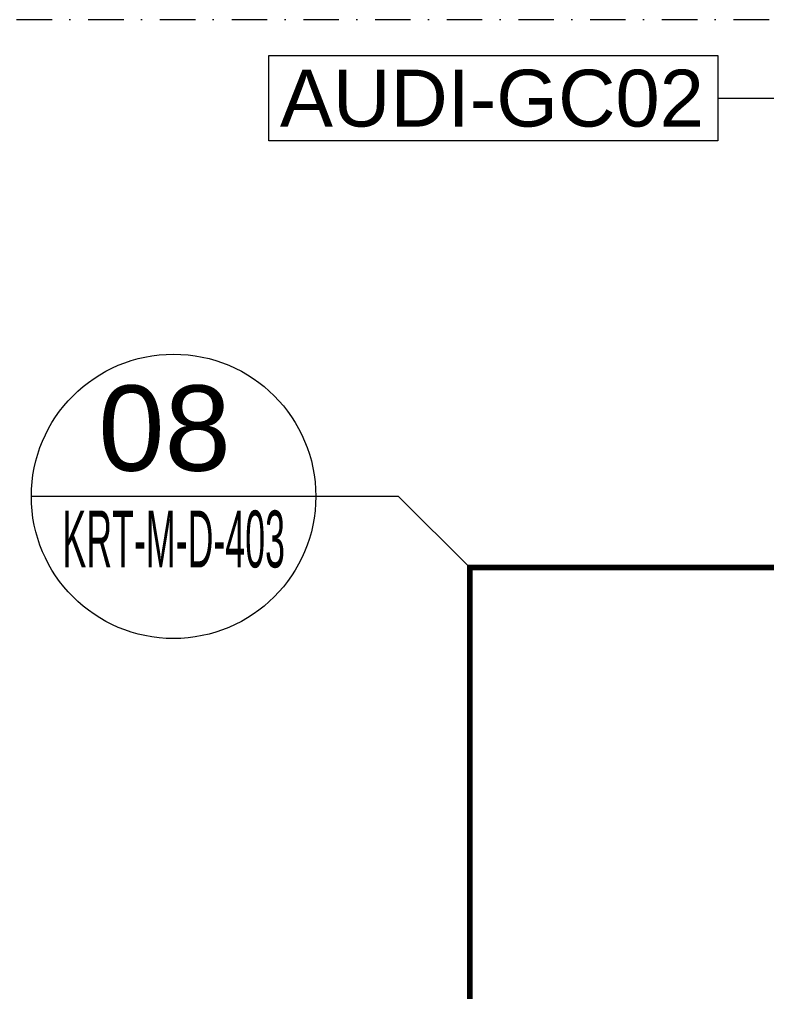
# Model space of a CAD drawing. Extents: x -1701 to 23780, y -363 to 7742.
# Drawn here: x 983.8 to 1115.1, y 1814.1 to 1985 of the extents above; entities that cross this region are included whole.
import ezdxf
from ezdxf.enums import TextEntityAlignment as Align

# ---------------------------------------------------------------- set-up
doc = ezdxf.new("R2010")
doc.units = 0
doc.header["$LTSCALE"] = 25
doc.header["$MEASUREMENT"] = 0
doc.linetypes.add('Audi$0$DASHDOT2', pattern=[0.5, 0.25, -0.125, 0, -0.125])
doc.linetypes.add('Audi$0$HIDDEN2', pattern=[4.7625, 3.175, -1.5875])
doc.layers.get('0').update_dxf_attribs({"color": 9, "lineweight": 9})
for name, color, linetype, lineweight in [('Audi$0$10', 8, 'Continuous', 9), ('Audi$0$21', 8, 'Continuous', 9), ('Audi$0$22', 8, 'Continuous', 9), ('Audi$0$24', 8, 'Audi$0$DASHDOT2', 9)]:
    doc.layers.add(name, color=color, linetype=linetype, lineweight=lineweight)
doc.styles.add('Audi$0$Arial', font='arial.ttf', dxfattribs={"height": 2.5})

# ---------------------------------------------------------------- blocks, each defined once
blk = doc.blocks.new('Audi$0$P-AKS_AUDI')
at = {"layer": 'Audi$0$24'}
blk.add_lwpolyline([(-3840, -800), (360, -800)], dxfattribs=at)
blk = doc.blocks.new('Audi$0$p-zemin kat')
at = {"layer": 'Audi$0$24'}
blk.add_blockref('Audi$0$P-AKS_AUDI', (4722.5, 2785), dxfattribs=at)
blk = doc.blocks.new('Audi$0$0_detailbox1')
blk.add_lwpolyline([(10.411, -2.5), (7.911, 0), (-5, 0)])
blk.add_circle((0, 0), 5)
at = {"style": 'Audi$0$Arial'}
blk.add_attdef('DETAYADI', text='', height=3, dxfattribs=at).set_placement((0, 0), align=Align.BOTTOM_CENTER)
blk.add_attdef('PAFTAADI', text='', height=2, dxfattribs=at).set_placement((0, -0.5), align=Align.TOP_CENTER)
blk = doc.blocks.new('Audi$0$0_wallno')
blk.add_lwpolyline([(-7.84, 1.5), (7.942, 1.5), (7.942, -1.5), (-7.84, -1.5)], close=True)
blk.add_lwpolyline([(7.942, 0), (16.132, 0)])
at = {"style": 'Audi$0$Arial'}
blk.add_attdef('GENISLIK', text='', height=2, dxfattribs=at).set_placement((8.442, 0), align=Align.BOTTOM_LEFT)
blk.add_attdef('DUVARNO', text='', height=2, dxfattribs=at).set_placement((0, 0), align=Align.MIDDLE_CENTER)
blk.add_attdef('YUKSEKLIK', text='', height=2, dxfattribs=at).set_placement((8.442, -0.5), align=Align.TOP_LEFT)
blk = doc.blocks.new('Audi')
at = {"layer": 'Audi$0$21', "linetype": 'Audi$0$HIDDEN2', "ltscale": 0.1, "const_width": 1}
blk.add_lwpolyline([(1062.95, 1888.65), (1270.75, 1888.65), (1270.75, 1408.64), (1062.95, 1408.64)], close=True, dxfattribs=at)
at = {"layer": 'Audi$0$10'}
blk.add_blockref('Audi$0$p-zemin kat', (0, 0), dxfattribs=at)
at = {"layer": 'Audi$0$21'}
ref = blk.add_blockref('Audi$0$0_detailbox1', (1010.89, 1901.15), dxfattribs=dict(at, xscale=5, yscale=5, zscale=5))
ref.add_attrib('DETAYADI', '08', dxfattribs={"layer": '0', "height": 15, "style": 'Audi$0$Arial'}).set_placement((1009.3, 1901.15), align=Align.BOTTOM_CENTER)
ref.add_attrib('PAFTAADI', 'KRT-M-D-403', dxfattribs={"layer": '0', "height": 10, "style": 'Audi$0$Arial', "width": 0.45}).set_placement((1010.91, 1898.65), align=Align.TOP_CENTER)
at = {"layer": 'Audi$0$22'}
ref = blk.add_blockref('Audi$0$0_wallno', (1066.84, 1971.16), dxfattribs=dict(at, xscale=5, yscale=5, zscale=5))
ref.add_attrib('DUVARNO', 'AUDI-GC02', dxfattribs={"layer": '0', "height": 10, "style": 'Audi$0$Arial'}).set_placement((1066.84, 1971.16), align=Align.MIDDLE_CENTER)

msp = doc.modelspace()

# ---------------------------------------------------------------- block references
at = {"color": 6}
msp.add_blockref('Audi', (0, 0), dxfattribs=at)

doc.saveas('drawing.dxf')
